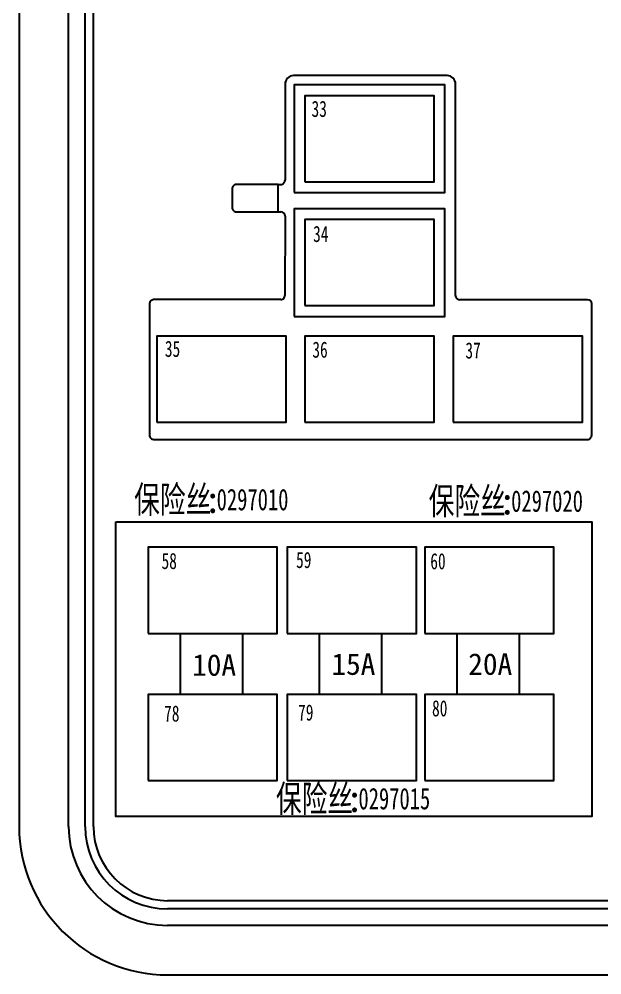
# Model space of a CAD drawing. Header units: millimetres. Extents: x -2653 to 6698, y -4403 to -42.
# Drawn here: x -1392.2 to -1338.1, y -838.9 to -750.1 of the extents above; entities that cross this region are included whole.
import ezdxf
from ezdxf.enums import TextEntityAlignment as Align

# ---------------------------------------------------------------- set-up
doc = ezdxf.new("R2010")
doc.units = ezdxf.units.MM
doc.header["$MEASUREMENT"] = 0
for name, color, linetype in [('文字', 3, 'Continuous'), ('轮廓线', 7, 'Continuous'), ('附件-供应商', 43, 'Continuous'), ('附件-名称', 53, 'Continuous'), ('附件-数量', 21, 'Continuous'), ('附件-编码', 52, 'Continuous')]:
    doc.layers.add(name, color=color, linetype=linetype)
doc.layers.add('附件-不打印', color=2, linetype='Continuous', plot=False)
doc.styles.add('CL', font='', dxfattribs={"height": 2})
doc.styles.get("Standard").update_dxf_attribs({"font": 'txt', "bigfont": 'gbcbig.shx'})
doc.styles.add('灯泡', font='', dxfattribs={"width": 0.7})
doc.styles.get('CL').set_extended_font_data('SimSun')
doc.styles.get('灯泡').set_extended_font_data('NSimSun')

# ---------------------------------------------------------------- blocks, each defined once
blk = doc.blocks.new('BX22012-1成')
at = {"color": 0, "lineweight": -3}
for p, q in [((854.523, 76.122), (854.523, 230.367)), ((856.056, 76.123), (856.056, 230.367)), ((856.822, 76.115), (856.822, 230.367)), ((849.926, 157.577), (849.926, 76.115)), ((862.435, 112.095), (902.711, 112.087)), ((1197.788, 69.237), (863.718, 69.237)), ((1197.788, 68.471), (863.718, 68.471)), ((1197.788, 66.939), (863.718, 66.939)), ((863.718, 62.341), (923.483, 62.341))]:
    blk.add_line(p, q, dxfattribs=at)
at = {"color": 0, "lineweight": -3, "ltscale": 0.0792}
blk.add_line((878.579, 145.901), (875.411, 145.899), dxfattribs=at)
at = {"color": 0, "lineweight": -3, "ltscale": 0.198}
blk.add_line((886.499, 145.898), (878.579, 145.901), dxfattribs=at)
at = {"color": 0, "lineweight": -3, "ltscale": 0.079195}
blk.add_line((889.667, 145.894), (886.499, 145.898), dxfattribs=at)
at = {"color": 0, "lineweight": -3, "ltscale": 0.189884}
blk.add_line((874.619, 145.108), (874.616, 136.971), dxfattribs=at)
at = {"color": 0, "lineweight": -3, "ltscale": 0.249284}
blk.add_line((890.455, 134.59), (890.459, 145.102), dxfattribs=at)
at = {"color": 0, "lineweight": -3, "ltscale": 0.019995}
blk.add_line((874.616, 136.971), (874.616, 136.171), dxfattribs=at)
at = {"color": 0, "lineweight": -3, "ltscale": 0.043559}
blk.add_line((869.705, 135.381), (869.704, 133.638), dxfattribs=at)
at = {"color": 0, "lineweight": -3, "ltscale": 0.09702}
blk.add_line((873.982, 135.775), (870.101, 135.777), dxfattribs=at)
at = {"color": 0, "lineweight": -3, "ltscale": 0.063359}
blk.add_line((873.981, 133.246), (873.982, 135.781), dxfattribs=at)
at = {"color": 0, "lineweight": -3, "ltscale": 0.005941}
for p, q in [((873.982, 135.775), (874.22, 135.775)), ((873.981, 133.244), (874.219, 133.241))]:
    blk.add_line(p, q, dxfattribs=at)
at = {"color": 0, "lineweight": -3, "ltscale": 0.227895}
blk.add_line((890.452, 125.474), (890.455, 134.59), dxfattribs=at)
at = {"color": 0, "lineweight": -3, "ltscale": 0.097021}
blk.add_line((870.1, 133.242), (873.981, 133.246), dxfattribs=at)
at = {"color": 0, "lineweight": -3, "ltscale": 0.184138}
blk.add_line((874.615, 132.845), (874.612, 125.479), dxfattribs=at)
at = {"color": 0, "lineweight": -3, "ltscale": 0.304921}
blk.add_line((862.043, 124.688), (862.039, 112.491), dxfattribs=at)
at = {"color": 0, "lineweight": -3, "ltscale": 0.06732}
blk.add_line((874.216, 125.083), (871.523, 125.084), dxfattribs=at)
at = {"color": 0, "lineweight": -3, "ltscale": 0.134639}
blk.add_line((902.702, 125.076), (890.848, 125.077), dxfattribs=at)
at = {"color": 0, "lineweight": -3}
for points in [[(876.469, 136.026), (888.469, 136.026), (888.469, 144.026), (876.469, 144.026)], [(876.469, 124.526), (888.469, 124.526), (888.469, 132.526), (876.469, 132.526)], [(862.709, 113.694), (874.709, 113.694), (874.709, 121.694), (862.709, 121.694)], [(876.469, 113.694), (888.469, 113.694), (888.469, 121.694), (876.469, 121.694)], [(890.241, 113.694), (902.241, 113.694), (902.241, 121.694), (890.241, 121.694)], [(861.9, 94.07), (873.9, 94.07), (873.9, 102.07), (861.9, 102.07)], [(874.815, 94.07), (886.815, 94.07), (886.815, 102.07), (874.815, 102.07)], [(887.585, 94.07), (899.585, 94.07), (899.585, 102.07), (887.585, 102.07)], [(861.9, 80.397), (873.9, 80.397), (873.9, 88.397), (861.9, 88.397)], [(874.815, 80.397), (886.815, 80.397), (886.815, 88.397), (874.815, 88.397)], [(887.585, 80.397), (899.585, 80.397), (899.585, 88.397), (887.585, 88.397)]]:
    blk.add_lwpolyline(points, close=True, dxfattribs=at)
for points in [[(864.913, 88.397), (864.913, 94.07)], [(870.661, 94.07), (870.661, 88.397)], [(877.827, 88.397), (877.827, 94.07)], [(883.575, 94.07), (883.575, 88.397)], [(890.598, 88.397), (890.598, 94.07)], [(896.346, 94.07), (896.346, 88.397)]]:
    blk.add_lwpolyline(points, dxfattribs=at)
for centre, radius, start, end in [((875.411, 145.107), 0.792, 89.98037, 179.98038), ((889.667, 145.102), 0.792, 359.98039, 89.99397), ((874.22, 136.171), 0.396, 269.98038, 359.98039), ((870.101, 135.381), 0.396, 89.98037, 179.98038), ((870.1, 133.638), 0.396, 179.98038, 269.98038), ((874.219, 132.845), 0.396, 359.98039, 89.98037), ((874.216, 125.479), 0.396, 269.98038, 359.98039), ((890.848, 125.473), 0.396, 179.98038, 269.98038), ((862.439, 124.688), 0.396, 94.04068, 179.98038), ((902.702, 124.68), 0.396, 359.98039, 89.98037), ((862.435, 112.491), 0.396, 179.98038, 269.98038), ((902.698, 112.483), 0.396, 269.98038, 359.98039), ((863.718, 76.133), 13.792, 180.00001, 270), ((863.718, 76.133), 9.195, 180.00001, 270), ((863.718, 76.133), 7.662, 180.00001, 270), ((863.718, 76.133), 6.896, 180.00001, 270)]:
    blk.add_arc(centre, radius, start, end, dxfattribs=at)
at = {"layer": '轮廓线', "color": 0, "lineweight": -3}
for p, q in [((874.216, 125.083), (862.411, 125.083)), ((903.094, 112.483), (903.098, 124.68))]:
    blk.add_line(p, q, dxfattribs=at)
for points in [[(875.469, 135.026), (889.469, 135.026), (889.469, 145.026), (875.469, 145.026)], [(875.469, 123.526), (889.469, 123.526), (889.469, 133.526), (875.469, 133.526)], [(858.911, 104.443), (903.097, 104.443), (903.097, 77.049), (858.911, 77.049)]]:
    blk.add_lwpolyline(points, close=True, dxfattribs=at)
at = {"color": 0, "lineweight": -3, "char_height": 1.5, "width": 3.6791, "attachment_point": 1, "style": '灯泡'}
for s, insert in [('33', (877.077, 143.555)), ('34', (877.225, 131.936)), ('35', (863.458, 121.26)), ('36', (877.151, 121.186)), ('37', (891.363, 121.112)), ('58', (863.151, 101.552)), ('59', (875.642, 101.646)), ('60', (888.105, 101.528)), ('78', (863.386, 87.377)), ('79', (875.83, 87.471)), ('80', (888.268, 87.861))]:
    blk.add_mtext(s, dxfattribs=dict(at, insert=insert))
blk = doc.blocks.new('附件')
at = {"layer": '文字', "color": 3, "style": 'CL'}
blk.add_text(':', height=2.5, dxfattribs=at).set_placement((-3.788, -0.382), align=Align.MIDDLE_CENTER)
at = {"layer": '附件-不打印', "color": 3, "style": 'CL', "width": 0.7, "flags": 5}
for tag, p in [('供方编码', (-8.485, -1.616)), ('范围', (-8.485, -1.318)), ('工位', (-6.896, -1.318)), ('位置', (-5.306, -1.318))]:
    blk.add_attdef(tag, text='', height=0.2, dxfattribs=at).set_placement(p, align=Align.MIDDLE_CENTER)
at = {"layer": '附件-不打印', "color": 1, "style": 'CL'}
for tag, width, flags, p in [('选项', 0.7, 13, (-6.896, -1.616)), ('备注', 0.7, 5, (-5.306, -1.616)), ('规格', 0.7, 5, (-3.717, -1.616)), ('单位', 0.6, 1, (-3.717, -1.318))]:
    blk.add_attdef(tag, text='', height=0.2, dxfattribs=dict(at, width=width, flags=flags)).set_placement(p, align=Align.MIDDLE_CENTER)
at = {"layer": '附件-供应商', "color": 3, "style": 'CL', "width": 0.7, "flags": 8}
blk.add_attdef('供应商', text='', height=2.5, dxfattribs=at).set_placement((-13.399, -0.419), align=Align.MIDDLE_RIGHT)
at = {"layer": '附件-名称', "color": 3, "style": 'CL', "width": 0.7, "flags": 4}
blk.add_attdef('名称', text='', height=2.5, dxfattribs=at).set_placement((-3.92, -0.382), align=Align.MIDDLE_RIGHT)
at = {"layer": '附件-数量', "color": 2, "style": 'CL', "width": 0.7, "flags": 2}
blk.add_attdef('*', text='', height=1, dxfattribs=at).set_placement((15.719, -0.382), align=Align.MIDDLE_CENTER)
at = {"layer": '附件-数量', "color": 2, "style": 'CL', "width": 0.7, "flags": 4}
blk.add_attdef('数量', text='', height=1.2, dxfattribs=at).set_placement((16.072, -0.382), align=Align.MIDDLE_LEFT)
at = {"layer": '附件-编码', "color": 2, "style": 'CL', "width": 0.7, "flags": 4}
blk.add_attdef('编码', text='', height=2.5, dxfattribs=at).set_placement((-3.651, -0.382), align=Align.MIDDLE_LEFT)

msp = doc.modelspace()

# ---------------------------------------------------------------- block references
msp.add_blockref('BX22012-1成', (-2242.141, -901.243))
ref = msp.add_blockref('附件', (-1370.449, -794.351))
ref.add_attrib('名称', '保险丝', dxfattribs={"layer": '附件-名称', "color": 3, "height": 2.5, "style": 'CL', "width": 0.7, "flags": 4}).set_placement((-1374.373, -794.733), align=Align.MIDDLE_RIGHT)
ref.add_attrib('编码', '0297010', dxfattribs={"layer": '附件-编码', "color": 2, "height": 2, "style": 'CL', "width": 0.7, "flags": 4}).set_placement((-1373.873, -794.733), align=Align.MIDDLE_LEFT)
ref = msp.add_blockref('附件', (-1343.101, -794.489))
ref.add_attrib('名称', '保险丝', dxfattribs={"layer": '附件-名称', "color": 3, "height": 2.5, "style": 'CL', "width": 0.7, "flags": 4}).set_placement((-1347.025, -794.872), align=Align.MIDDLE_RIGHT)
ref.add_attrib('编码', '0297020', dxfattribs={"layer": '附件-编码', "color": 2, "height": 2, "style": 'CL', "width": 0.7, "flags": 4}).set_placement((-1346.525, -794.872), align=Align.MIDDLE_LEFT)
ref = msp.add_blockref('附件', (-1357.282, -822.138))
ref.add_attrib('名称', '保险丝', dxfattribs={"layer": '附件-名称', "color": 3, "height": 2.5, "style": 'CL', "width": 0.7, "flags": 4}).set_placement((-1361.206, -822.521), align=Align.MIDDLE_RIGHT)
ref.add_attrib('编码', '0297015', dxfattribs={"layer": '附件-编码', "color": 2, "height": 2, "style": 'CL', "width": 0.7, "flags": 4}).set_placement((-1360.706, -822.521), align=Align.MIDDLE_LEFT)

# ---------------------------------------------------------------- texts
at = {"layer": '文字', "lineweight": -3, "char_height": 2, "width": 4.24005, "attachment_point": 1}
for s, insert in [('{\\fSimSun|b0|i0|c134|p2;10A}', (-1376.149, -809.107)), ('{\\fSimSun|b0|i0|c134|p2;15A}', (-1363.217, -809.026)), ('{\\fSimSun|b0|i0|c134|p2;20A}', (-1350.51, -809.024))]:
    msp.add_mtext(s, dxfattribs=dict(at, insert=insert))

doc.saveas('drawing.dxf')
